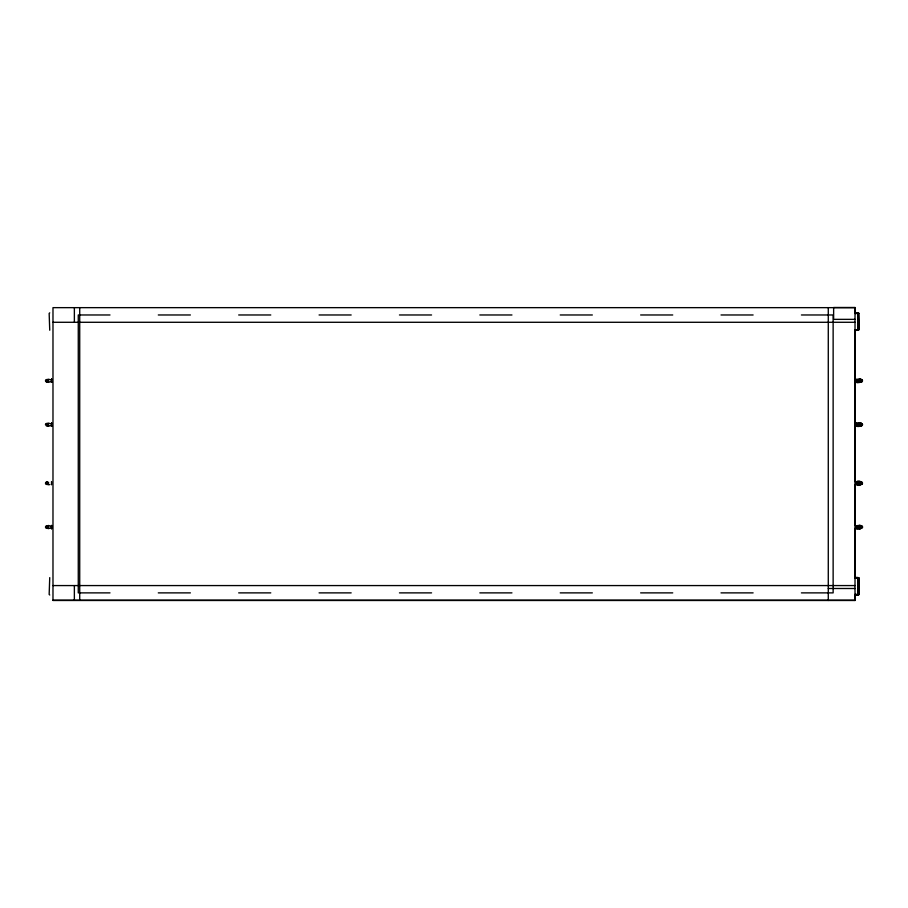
<?xml version="1.0" encoding="UTF-8"?>
<svg xmlns="http://www.w3.org/2000/svg" width="908" height="908" viewBox="0 0 908 908"><rect width="100%" height="100%" fill="white"/><g stroke="black" fill="none" stroke-linecap="round" stroke-linejoin="round"><path stroke-width="1.36" d="M855.018 319.355L833.635 319.355L833.635 307.517L855.03 307.517L855.03 312.976L857.685 312.931M855.03 313.317L855.03 307.653L52.982 307.653L52.982 600.483L855.018 600.483L855.018 594.831L857.685 594.922M855.018 577.851L855.018 528.342M855.018 525.516L855.018 484.486M855.018 481.66L855.03 330.296L859.025 329.672L859.025 313.396L855.018 312.67M862.373 380.18L856.482 379.987L856.482 379.396L862.373 380.18L861.737 381.939L859.649 382.404L857.095 381.598L858.173 382.189M862.373 526.447L856.482 526.254L856.482 525.664L861.737 525.925L862.6 527.06L860.784 528.547L857.095 527.866M862.373 425.296C851.409 424.774 857.742 428.213 862.373 425.296L862.373 424.059L860.784 423.185L857.095 423.866M51.608 423.276L51.552 423.866L51.677 423.06M51.608 525.664L51.552 526.254L51.677 525.448M862.373 381.405L856.482 381.598L856.323 382.404L860.784 382.279M859.229 426.283L861.737 425.818L856.482 426.068L856.448 425.477L856.482 426.283L856.482 423.06L856.448 423.866L862.373 424.059M862.373 527.673L856.482 527.866L856.323 528.672L860.784 528.547M856.482 379.396C855.608 380.248 860.103 378.182 861.737 379.658L859.229 379.181M856.482 525.664C855.552 526.209 860.171 524.642 861.737 525.925L859.229 525.448M856.482 425.477L856.482 426.068M858.173 484.577L862.373 483.794L861.737 482.034L859.649 481.569M48.657 379.987L46.558 379.987L46.217 380.793L46.558 381.598L48.657 381.598M48.657 423.866L46.558 423.866L46.217 424.672L46.558 425.477L48.657 425.477M48.657 482.375L46.558 482.375L46.217 483.181L46.558 483.987L48.657 483.987M48.657 526.254L46.558 526.254L46.217 527.06L46.558 527.866L48.657 527.866M49.736 312.851L49.157 313.396L49.736 330.228M857.095 425.477L858.173 426.068L859.649 423.06M858.264 577.624L855.018 577.443L858.843 577.817L859.025 594.456L859.025 578.18L857.685 577.443L857.685 595.183L855.018 595.183L858.355 595.092M860.784 481.694C854.632 478.425 854.53 488.095 860.784 484.668M49.736 595.001L49.157 594.456L49.736 577.624M858.264 312.851L859.025 329.672L855.018 329.797M856.482 379.987C856.777 381.417 854.655 383.687 860.5 382.189L861.783 380.793L860.5 379.396M860.5 426.068L861.783 424.672L860.5 423.276C851.931 424.025 857.47 422.538 860.784 423.185M856.482 484.577L862.373 483.794M856.482 526.254C856.777 527.775 854.666 529.92 860.5 528.456L861.783 527.06L860.5 525.664M50.905 381.598L48.351 382.404M50.905 527.866L48.351 528.672M857.095 379.987L860.784 379.306M857.095 526.254L860.784 525.573M858.264 595.001L858.843 594.819M857.685 313.521L859.025 313.396L855.018 313.521M46.263 379.658L47.5 379.396M46.263 423.537L47.5 423.276M46.263 482.034L47.5 481.785M46.263 525.925L47.5 525.664M860.5 382.189L861.737 381.939L859.229 382.404M860.5 484.577L861.737 484.316L859.229 484.793M860.5 528.456L861.737 528.206L859.229 528.672M45.627 380.18L46.558 379.987M45.627 424.059L46.558 423.866M45.627 482.568L46.558 482.375M45.627 526.447L46.558 526.254M857.685 330.33L858.264 330.228M48.351 426.283L51.211 425.477M855.018 330.41L858.355 330.308M48.351 484.793L49.826 484.577M858.026 577.863L855.018 578.056L859.025 578.18L858.355 578.078M860.784 426.158L858.173 426.068M110.004 314.974L78.27 314.974L78.27 592.879L110.004 592.879M158.287 314.974L190.385 314.974M238.679 314.974L270.777 314.974M319.071 314.974L351.169 314.974M399.452 314.974L431.561 314.974M479.844 314.974L511.953 314.974M560.236 314.974L592.345 314.974M640.628 314.974L672.737 314.974M721.02 314.974L753.118 314.974M801.412 314.974L833.135 314.974L833.135 592.879L801.412 592.879M52.982 322.283L855.018 322.283M855.018 330.103L857.685 330.115M51.211 379.987L48.351 379.181M45.4 380.793L48.465 380.793M856.482 380.793L862.6 380.793M45.4 424.672L48.465 424.672M856.482 424.672L862.6 424.672M856.482 482.375L862.373 482.568M45.4 483.181L48.465 483.181M856.482 483.181L862.6 483.181M856.482 483.987L861.442 483.987L861.442 482.375L860.5 481.785L861.737 482.034L859.229 481.569M45.4 527.06L48.465 527.06M856.482 527.06L862.6 527.06M855.018 577.738L857.685 577.738M52.982 585.569L855.018 585.569M828.278 588.498L855.018 588.498M158.287 592.879L190.385 592.879M238.679 592.879L270.777 592.879M319.071 592.879L351.169 592.879M399.452 592.879L431.561 592.879M479.844 592.879L511.953 592.879M560.236 592.879L592.345 592.879M640.628 592.879L672.737 592.879M721.02 592.879L753.118 592.879M855.018 594.331L859.025 594.456L857.685 594.343M855.018 595.115L857.685 595.115M52.982 600.199L855.018 600.199M48.351 525.448L50.905 526.254M48.351 423.06L50.905 423.866M859.229 423.06L861.737 423.537L860.5 423.276M45.627 381.405L46.558 381.598M45.627 483.794L46.558 483.987M45.627 527.673L46.558 527.866M46.263 381.939L47.5 382.189M46.263 425.818L47.5 426.068M46.263 484.316L47.5 484.577M46.263 528.206L47.5 528.456M858.173 379.396L859.649 382.404L859.649 379.181M858.173 525.664L859.649 528.672L859.649 525.448M51.62 382.245L51.552 381.598L51.677 382.404M51.677 426.283L51.518 425.477L51.608 426.068M856.448 381.598L856.482 382.189M856.448 527.866L856.482 528.456M857.685 312.67L857.685 330.41M855.018 307.517L855.018 600.483M828.278 307.653L828.278 600.483M79.722 307.653L79.722 600.199M74.365 307.653L74.365 322.283M74.365 585.569L74.365 600.199M51.518 379.181L51.518 382.404M51.518 423.06L51.518 426.283M51.518 481.569L51.518 484.793M51.518 525.448L51.518 528.672M51.552 527.866L51.677 528.672L51.552 527.866M51.563 379.782L51.677 379.181L51.563 379.782"/></g></svg>
